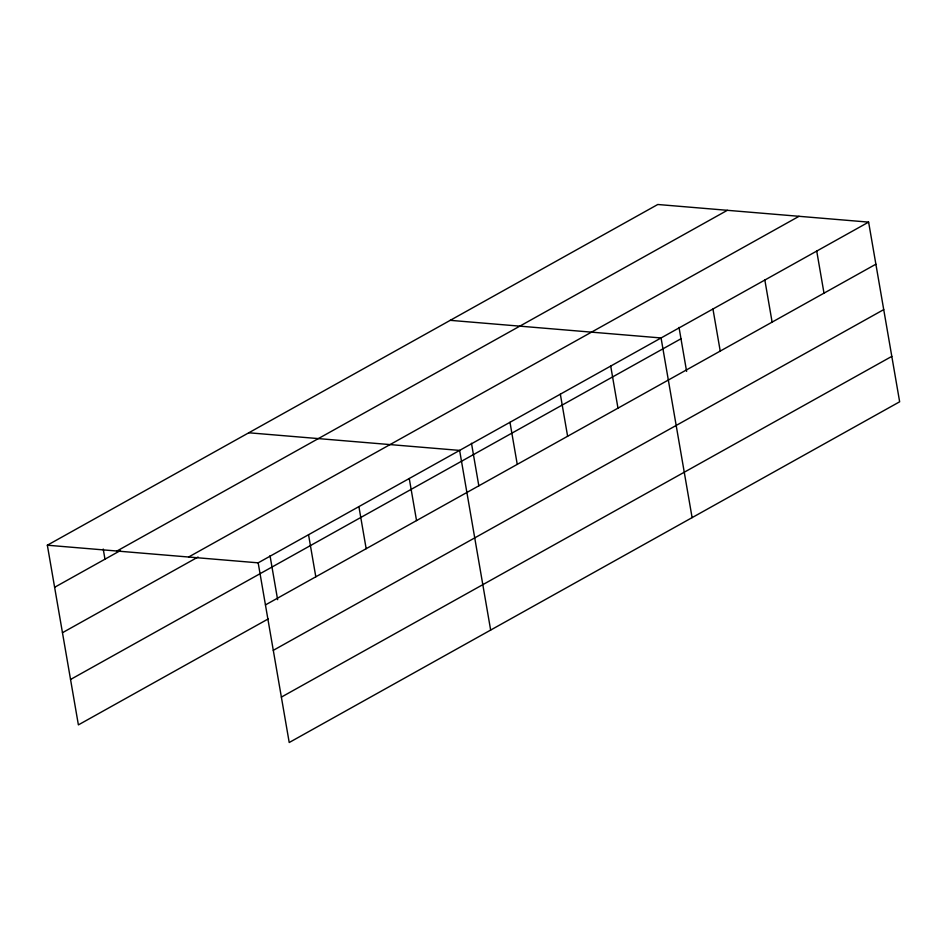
<?xml version="1.0" encoding="UTF-8"?>
<svg xmlns="http://www.w3.org/2000/svg" width="947" height="947" viewBox="0 0 947 947"><rect width="100%" height="100%" fill="white"/><g stroke="black" fill="none" stroke-linecap="round" stroke-linejoin="round"><path stroke-width="1.42" d="M268.202 618.936L78.388 724.881L47.35 545.212L657.786 204.493L868.612 222.119L899.65 401.788L289.214 742.507L258.176 562.838L868.612 222.119M116.919 551.036L727.355 210.305M54.618 587.294L120.47 550.538M188.607 557.025L799.043 216.307M62.466 632.703L198.053 557.025M70.54 679.484L680.976 338.766M265.444 604.92L875.88 264.201M273.292 650.329L883.729 309.61M281.377 697.099L891.802 356.38M450.239 320.335L661.065 337.961L692.103 517.63M248.789 432.779L459.626 450.405L490.653 630.075M47.35 545.212L258.176 562.838M816.728 251.073L823.997 293.168M764.845 280.04L772.113 322.122M712.949 309.006L720.229 351.088M679.023 327.425L686.611 371.39M610.708 366.075L617.977 408.157M560.34 394.177L567.62 436.271M509.983 422.291L517.251 464.373M471.476 443.267L478.827 485.823M409.258 478.507L416.538 520.59M358.901 506.621L366.169 548.704M308.544 534.724L315.813 576.818M270.025 555.7L277.625 599.676M103.223 549.035L104.975 559.192"/></g></svg>
